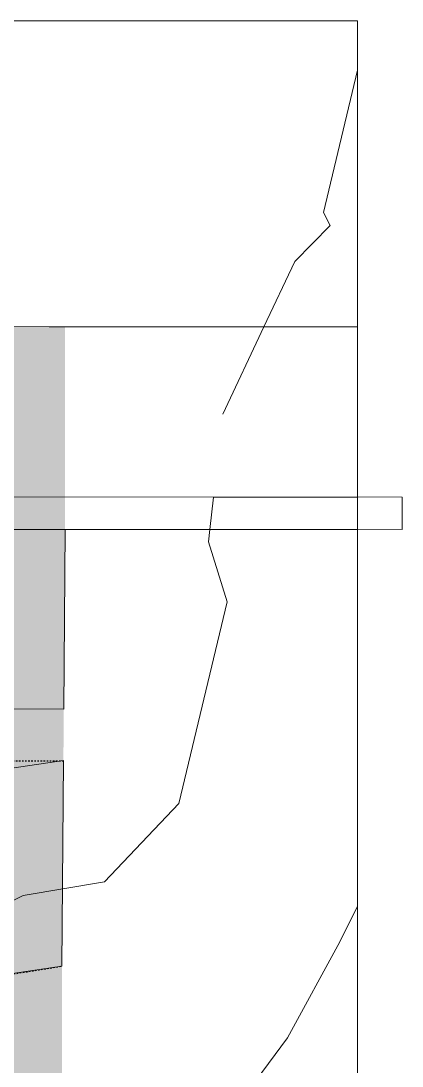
# Model space of a CAD drawing. Header units: metres. Extents: x -14 to 456, y -38 to 65.
# Drawn here: x 431.3 to 456, y -3.1 to 64.6 of the extents above; entities that cross this region are included whole.
import ezdxf

# ---------------------------------------------------------------- set-up
doc = ezdxf.new("R2010")
doc.units = ezdxf.units.M
doc.header["$MEASUREMENT"] = 0
for name, pattern in [('Baufluchtlinie', [0.013, 0.008, -0.005]), ('Grenzlinie', [0.008, 0.003, -0.005]), ('Strichlinie eng', [0.002, 0.0015, -0.0005])]:
    doc.linetypes.add(name, pattern=pattern)
for name, color, linetype in [('710 Gelände', 7, 'Continuous'), ('725 Nachbarbebauung', 7, 'Continuous'), ('840 Baulinien', 7, 'Continuous'), ('Neubau_840 Baulinien', 7, 'Continuous')]:
    doc.layers.add(name, color=color, linetype=linetype)

# ---------------------------------------------------------------- blocks, each defined once
blk = doc.blocks.new('Freifläche_2_1', base_point=(345.677, 64.594))
at = {"layer": '710 Gelände', "color": 83, "linetype": 'Continuous', "lineweight": 13, "true_color": 0x89cd89}
for p, q in [((453.102, 61.408), (450.895, 52.177)), ((450.895, 52.177), (451.323, 51.339)), ((451.323, 51.339), (449.024, 49.007)), ((449.024, 49.007), (447.029, 44.773)), ((424.008, 44.838), (433.109, 44.773)), ((433.109, 44.773), (447.029, 44.773)), ((444.365, 39.115), (447.029, 44.773)), ((453.102, 44.773), (447.029, 44.773)), ((443.756, 33.747), (420.402, 33.771)), ((420.406, 33.781), (443.757, 33.757)), ((443.519, 31.652), (443.756, 33.747)), ((443.756, 33.747), (453.102, 33.737)), ((453.102, 33.747), (443.757, 33.757)), ((434.129, 31.662), (419.719, 31.673)), ((434.129, 31.662), (443.519, 31.652)), ((443.429, 30.862), (443.519, 31.652)), ((443.519, 31.652), (453.102, 31.642)), ((443.429, 30.862), (444.652, 26.957)), ((444.652, 26.957), (441.507, 13.907)), ((441.507, 13.907), (436.693, 8.841)), ((436.693, 8.841), (431.406, 7.951)), ((431.406, 7.951), (419.74, 2.252)), ((453.102, 7.252), (451.949, 4.952)), ((448.556, -1.276), (451.949, 4.952)), ((446.069, -4.616), (448.556, -1.276))]:
    blk.add_line(p, q, dxfattribs=at)
at = {"layer": '710 Gelände', "color": 83, "linetype": 'Continuous', "lineweight": 13, "true_color": 0x89cd89, "flags": 128}
blk.add_lwpolyline([(345.677, 64.594), (393.027, 64.594), (407.889, 64.594), (421.115, 64.594), (431.126, 64.594), (453.102, 64.594), (453.102, 61.408), (453.102, 44.773), (453.102, 33.747), (453.102, 33.737), (453.102, 31.642), (453.102, 7.252), (453.102, -37.114), (345.677, -37.114), (345.677, -14.254), (345.677, -12.972), (345.677, -11.944), (345.677, 31.97), (345.677, 34.119), (345.677, 45.103)], close=True, dxfattribs=at)
blk = doc.blocks.new('Decke_20_1', base_point=(415.14, 31.677))
at = {"layer": '725 Nachbarbebauung', "linetype": 'Continuous', "lineweight": 0, "true_color": 0x1f1f1f}
blk.add_hatch(color=250, dxfattribs=at).paths.add_polyline_path([(415.14, 31.677), (415.111, 20.233), (425.215, 20.147), (425.219, 21.008), (428.016, 20.997), (428.012, 20.042), (434.047, 20.017), (434.129, 31.662)])
at = {"layer": '725 Nachbarbebauung', "color": 8, "linetype": 'Continuous', "lineweight": 13, "flags": 128}
blk.add_lwpolyline([(415.14, 31.677), (415.111, 20.233), (425.215, 20.147), (425.219, 21.008), (428.016, 20.997), (428.012, 20.042), (434.047, 20.017), (434.129, 31.662)], close=True, dxfattribs=at)
blk = doc.blocks.new('Decke_24_1', base_point=(415.056, 12.107))
at = {"layer": '725 Nachbarbebauung', "linetype": 'Continuous', "lineweight": 0, "true_color": 0x1f1f1f}
blk.add_hatch(color=250, dxfattribs=at).paths.add_polyline_path([(415.056, 12.107), (415.001, 0.35), (421.244, 1.485), (433.93, 3.371), (434.024, 16.701), (415.068, 13.884)])
at = {"layer": '725 Nachbarbebauung', "color": 8, "linetype": 'Continuous', "lineweight": 13, "flags": 128}
blk.add_lwpolyline([(415.056, 12.107), (415.001, 0.35), (421.244, 1.485), (433.93, 3.371), (434.024, 16.701), (415.068, 13.884)], close=True, dxfattribs=at)
blk = doc.blocks.new('Decke_27_1', base_point=(415.486, 33.784))
at = {"layer": '710 Gelände', "color": 8, "linetype": 'Continuous', "lineweight": 0, "flags": 128}
blk.add_lwpolyline([(415.486, 33.784), (419.68, 33.771), (422.564, 33.771), (455.986, 33.737), (455.986, 31.642), (418.022, 31.678), (399.037, 31.678), (348.561, 31.97), (348.561, 34.119), (387.502, 33.873), (390.386, 33.873), (411.008, 33.798)], close=True, dxfattribs=at)

msp = doc.modelspace()

# ---------------------------------------------------------------- hatches: boundary and pattern name
at = {"layer": '710 Gelände', "linetype": 'Continuous', "lineweight": 13, "true_color": 0xb4b4b4}
for points in [[(384.616, 31.743), (396.153, 31.678), (415.138, 31.678), (434.129, 31.662), (434.129, 44.788), (407.903, 44.959), (393.689, 44.956), (393.041, 44.988), (393.034, 45.081), (384.616, 45.081)], [(415.11, 20.096), (415.067, 13.678), (434.022, 16.503), (434.047, 20.017), (427.78, 20.043), (427.775, 19.015), (425.21, 19.026), (425.215, 20.054)], [(377.234, -5.192), (396.223, -2.347), (415.003, 0.353), (421.244, 1.485), (433.93, 3.371), (433.93, -6.629), (377.234, -6.629)]]:
    msp.add_hatch(color=253, dxfattribs=at).paths.add_polyline_path(points)

# ---------------------------------------------------------------- linework, layer by layer
at = {"layer": '840 Baulinien', "color": 1, "linetype": 'Baufluchtlinie', "lineweight": 25, "ltscale": 2, "true_color": 0xfb0106}
msp.add_lwpolyline([(378.42, 16.778), (396.153, 16.678), (415.14, 16.677), (434.129, 16.662)], dxfattribs=at)
at = {"layer": '840 Baulinien', "color": 1, "linetype": 'Grenzlinie', "lineweight": 25, "ltscale": 2, "true_color": 0xfb0106}
msp.add_lwpolyline([(359.284, -7.538), (377.333, -5.177), (396.219, -2.349), (415.001, 0.35), (433.93, 3.371)], dxfattribs=at)
at = {"layer": 'Neubau_840 Baulinien', "color": 1, "linetype": 'Continuous', "lineweight": 25, "true_color": 0xfb0106}
msp.add_lwpolyline([(384.616, 31.743), (396.153, 31.678), (415.138, 31.678), (434.129, 31.662)], dxfattribs=at)

# ---------------------------------------------------------------- block references
at = {"layer": '710 Gelände', "color": 83, "lineweight": 13, "true_color": 0x89cd89}
msp.add_blockref('Freifläche_2_1', (345.677, 64.594), dxfattribs=at)
at = {"layer": '710 Gelände', "color": 8, "linetype": 'Strichlinie eng', "lineweight": 0, "ltscale": 200}
msp.add_blockref('Decke_27_1', (415.486, 33.784), dxfattribs=at)
at = {"layer": '725 Nachbarbebauung', "color": 8, "linetype": 'Continuous', "lineweight": 13}
for name, p in [('Decke_20_1', (415.14, 31.677)), ('Decke_24_1', (415.056, 12.107))]:
    msp.add_blockref(name, p, dxfattribs=at)

doc.saveas('drawing.dxf')
